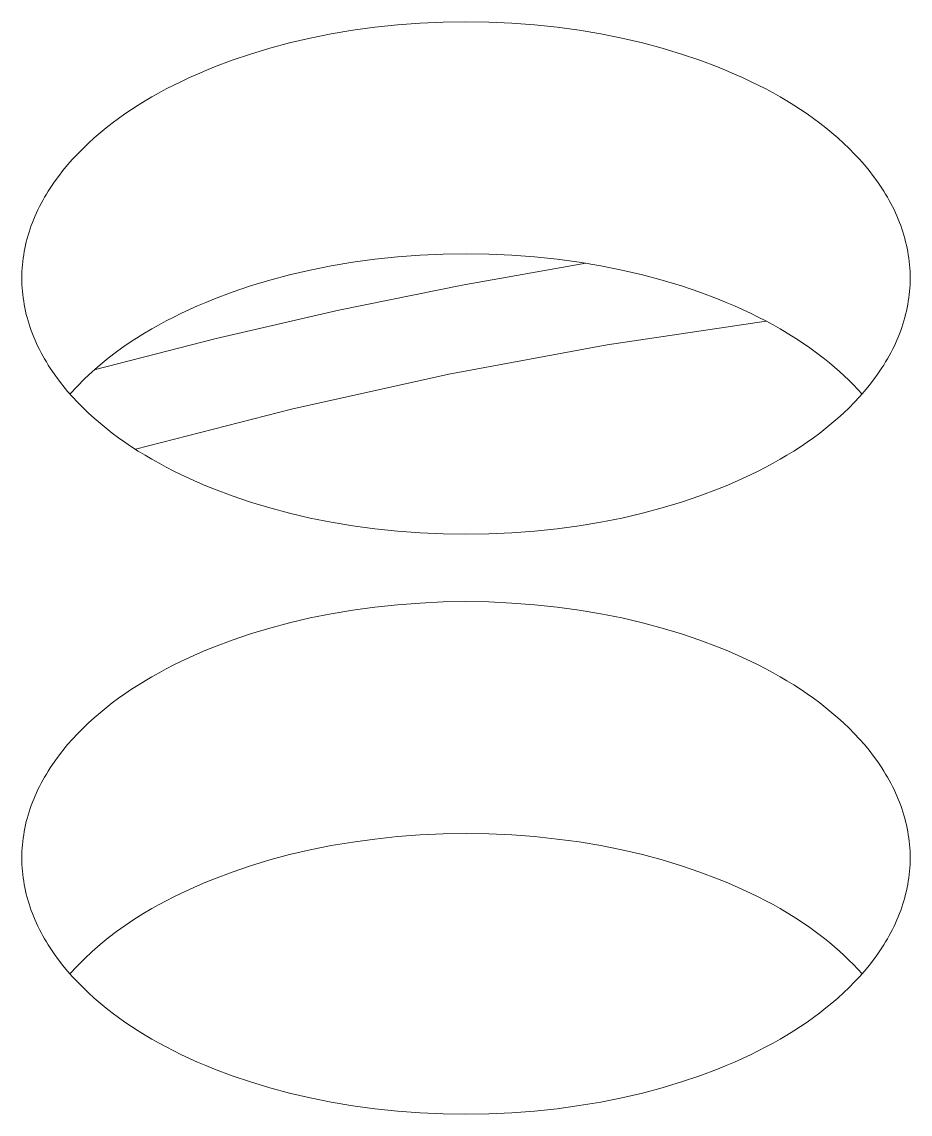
# Model space of a CAD drawing. Header units: millimetres. Extents: x 8434 to 10928, y 788 to 2545.
# Drawn here: x 9966.23 to 9976.72, y 2158.36 to 2171.27 of the extents above; entities that cross this region are included whole.
import ezdxf

# ---------------------------------------------------------------- set-up
doc = ezdxf.new("R2010")
doc.units = ezdxf.units.MM
doc.layers.add('ZANO_R', color=7, linetype='Continuous', lineweight=0)

msp = doc.modelspace()

# ---------------------------------------------------------------- linework, layer by layer
at = {"layer": 'ZANO_R'}
for p, q in [((9970.139, 2171.173), (9970.4, 2171.208)), ((9970.4, 2171.208), (9970.665, 2171.236)), ((9970.665, 2171.236), (9970.933, 2171.257)), ((9970.933, 2171.257), (9971.204, 2171.269)), ((9971.204, 2171.269), (9971.475, 2171.273)), ((9971.475, 2171.273), (9971.747, 2171.269)), ((9971.747, 2171.269), (9972.017, 2171.257)), ((9972.017, 2171.257), (9972.286, 2171.236)), ((9972.286, 2171.236), (9972.551, 2171.209)), ((9972.551, 2171.209), (9972.812, 2171.173)), ((9969.391, 2171.023), (9969.634, 2171.08)), ((9969.634, 2171.08), (9969.884, 2171.13)), ((9969.884, 2171.13), (9970.139, 2171.173)), ((9972.812, 2171.173), (9973.067, 2171.13)), ((9973.067, 2171.13), (9973.317, 2171.08)), ((9973.317, 2171.08), (9973.56, 2171.024)), ((9968.929, 2170.892), (9969.156, 2170.961)), ((9969.156, 2170.961), (9969.391, 2171.023)), ((9973.56, 2171.024), (9973.795, 2170.961)), ((9973.795, 2170.961), (9974.022, 2170.892)), ((9968.711, 2170.818), (9968.929, 2170.892)), ((9974.022, 2170.892), (9974.24, 2170.818)), ((9968.302, 2170.656), (9968.401, 2170.698)), ((9968.401, 2170.698), (9968.502, 2170.739)), ((9968.502, 2170.739), (9968.711, 2170.818)), ((9974.24, 2170.818), (9974.449, 2170.739)), ((9974.449, 2170.739), (9974.55, 2170.698)), ((9974.55, 2170.698), (9974.648, 2170.656)), ((9968.022, 2170.524), (9968.113, 2170.569)), ((9968.113, 2170.569), (9968.207, 2170.613)), ((9968.207, 2170.613), (9968.302, 2170.656)), ((9974.648, 2170.656), (9974.744, 2170.613)), ((9974.744, 2170.613), (9974.838, 2170.569)), ((9974.838, 2170.569), (9974.929, 2170.524)), ((9967.765, 2170.385), (9967.848, 2170.432)), ((9967.848, 2170.432), (9967.934, 2170.479)), ((9967.934, 2170.479), (9968.022, 2170.524)), ((9974.929, 2170.524), (9975.017, 2170.479)), ((9975.017, 2170.479), (9975.103, 2170.432)), ((9975.103, 2170.432), (9975.186, 2170.385)), ((9967.603, 2170.288), (9967.683, 2170.337)), ((9967.683, 2170.337), (9967.765, 2170.385)), ((9975.186, 2170.385), (9975.268, 2170.337)), ((9975.268, 2170.337), (9975.348, 2170.288)), ((9967.37, 2170.13), (9967.446, 2170.184)), ((9967.446, 2170.184), (9967.524, 2170.237)), ((9967.524, 2170.237), (9967.603, 2170.288)), ((9975.348, 2170.288), (9975.427, 2170.237)), ((9975.427, 2170.237), (9975.505, 2170.184)), ((9975.505, 2170.184), (9975.581, 2170.13)), ((9967.222, 2170.018), (9967.295, 2170.075)), ((9967.295, 2170.075), (9967.37, 2170.13)), ((9975.581, 2170.13), (9975.656, 2170.075)), ((9975.656, 2170.075), (9975.728, 2170.018)), ((9967.082, 2169.9), (9967.151, 2169.96)), ((9967.151, 2169.96), (9967.222, 2170.018)), ((9975.728, 2170.018), (9975.8, 2169.96)), ((9975.8, 2169.96), (9975.869, 2169.9)), ((9966.95, 2169.777), (9967.015, 2169.839)), ((9967.015, 2169.839), (9967.082, 2169.9)), ((9975.869, 2169.9), (9975.936, 2169.839)), ((9975.936, 2169.839), (9976.001, 2169.777)), ((9966.826, 2169.648), (9966.887, 2169.713)), ((9966.887, 2169.713), (9966.95, 2169.777)), ((9976.001, 2169.777), (9976.064, 2169.713)), ((9976.064, 2169.713), (9976.125, 2169.648)), ((9966.712, 2169.515), (9966.768, 2169.582)), ((9966.768, 2169.582), (9966.826, 2169.648)), ((9976.125, 2169.648), (9976.183, 2169.582)), ((9976.183, 2169.582), (9976.239, 2169.515)), ((9966.609, 2169.377), (9966.659, 2169.446)), ((9966.659, 2169.446), (9966.712, 2169.515)), ((9976.239, 2169.515), (9976.292, 2169.446)), ((9976.292, 2169.446), (9976.342, 2169.377)), ((9966.517, 2169.234), (9966.539, 2169.27)), ((9966.539, 2169.27), (9966.561, 2169.306)), ((9966.561, 2169.306), (9966.609, 2169.377)), ((9976.342, 2169.377), (9976.39, 2169.306)), ((9976.39, 2169.306), (9976.412, 2169.27)), ((9976.412, 2169.27), (9976.434, 2169.235)), ((9966.455, 2169.125), (9966.475, 2169.162)), ((9966.475, 2169.162), (9966.495, 2169.198)), ((9966.495, 2169.198), (9966.517, 2169.234)), ((9976.434, 2169.235), (9976.456, 2169.198)), ((9976.456, 2169.198), (9976.476, 2169.162)), ((9976.476, 2169.162), (9976.496, 2169.125)), ((9966.384, 2168.977), (9966.401, 2169.014)), ((9966.401, 2169.014), (9966.418, 2169.051)), ((9966.418, 2169.051), (9966.436, 2169.088)), ((9966.436, 2169.088), (9966.455, 2169.125)), ((9976.496, 2169.125), (9976.515, 2169.089)), ((9976.515, 2169.089), (9976.533, 2169.052)), ((9976.533, 2169.052), (9976.55, 2169.014)), ((9976.55, 2169.014), (9976.567, 2168.977)), ((9966.339, 2168.864), (9966.353, 2168.901)), ((9966.353, 2168.901), (9966.368, 2168.939)), ((9966.368, 2168.939), (9966.384, 2168.977)), ((9976.567, 2168.977), (9976.583, 2168.939)), ((9976.583, 2168.939), (9976.598, 2168.902)), ((9976.598, 2168.902), (9976.612, 2168.864)), ((9966.301, 2168.749), (9966.313, 2168.787)), ((9966.313, 2168.787), (9966.326, 2168.825)), ((9966.326, 2168.825), (9966.339, 2168.864)), ((9976.612, 2168.864), (9976.625, 2168.826)), ((9976.625, 2168.826), (9976.638, 2168.788)), ((9976.638, 2168.788), (9976.65, 2168.749)), ((9966.263, 2168.594), (9966.271, 2168.633)), ((9966.271, 2168.633), (9966.28, 2168.672)), ((9966.28, 2168.672), (9966.29, 2168.71)), ((9966.29, 2168.71), (9966.301, 2168.749)), ((9976.65, 2168.749), (9976.66, 2168.711)), ((9976.66, 2168.711), (9976.67, 2168.672)), ((9976.67, 2168.672), (9976.68, 2168.633)), ((9976.68, 2168.633), (9976.688, 2168.595)), ((9966.243, 2168.478), (9966.249, 2168.517)), ((9966.249, 2168.517), (9966.256, 2168.556)), ((9966.256, 2168.556), (9966.263, 2168.594)), ((9970.934, 2168.514), (9970.665, 2168.494)), ((9971.204, 2168.526), (9970.934, 2168.514)), ((9971.476, 2168.531), (9971.204, 2168.526)), ((9971.747, 2168.526), (9971.476, 2168.531)), ((9972.018, 2168.514), (9971.747, 2168.526)), ((9972.286, 2168.494), (9972.018, 2168.514)), ((9976.688, 2168.595), (9976.695, 2168.556)), ((9976.695, 2168.556), (9976.702, 2168.517)), ((9976.702, 2168.517), (9976.708, 2168.478)), ((9966.231, 2168.36), (9966.235, 2168.399)), ((9966.235, 2168.399), (9966.239, 2168.439)), ((9966.239, 2168.439), (9966.243, 2168.478)), ((9969.884, 2168.388), (9969.634, 2168.338)), ((9970.139, 2168.431), (9969.884, 2168.388)), ((9970.4, 2168.466), (9970.139, 2168.431)), ((9970.665, 2168.494), (9970.4, 2168.466)), ((9971.429, 2168.16), (9972.893, 2168.418)), ((9972.551, 2168.466), (9972.286, 2168.494)), ((9972.812, 2168.431), (9972.551, 2168.466)), ((9973.067, 2168.388), (9972.812, 2168.431)), ((9973.317, 2168.338), (9973.067, 2168.388)), ((9976.708, 2168.478), (9976.712, 2168.439)), ((9976.712, 2168.439), (9976.716, 2168.4)), ((9976.716, 2168.4), (9976.719, 2168.361)), ((9966.228, 2168.282), (9966.229, 2168.321)), ((9966.228, 2168.243), (9966.228, 2168.282)), ((9966.228, 2168.203), (9966.228, 2168.243)), ((9966.229, 2168.321), (9966.231, 2168.36)), ((9969.391, 2168.281), (9969.156, 2168.218)), ((9969.634, 2168.338), (9969.391, 2168.281)), ((9973.56, 2168.281), (9973.317, 2168.338)), ((9973.795, 2168.219), (9973.56, 2168.281)), ((9976.719, 2168.361), (9976.722, 2168.321)), ((9976.722, 2168.321), (9976.723, 2168.282)), ((9976.723, 2168.282), (9976.723, 2168.243)), ((9976.723, 2168.243), (9976.723, 2168.204)), ((9966.229, 2168.164), (9966.228, 2168.203)), ((9966.231, 2168.125), (9966.229, 2168.164)), ((9966.235, 2168.086), (9966.231, 2168.125)), ((9968.929, 2168.15), (9968.711, 2168.076)), ((9969.156, 2168.218), (9968.929, 2168.15)), ((9969.971, 2167.864), (9971.429, 2168.16)), ((9974.022, 2168.15), (9973.795, 2168.219)), ((9974.24, 2168.076), (9974.022, 2168.15)), ((9976.719, 2168.125), (9976.716, 2168.086)), ((9976.722, 2168.164), (9976.719, 2168.125)), ((9976.723, 2168.204), (9976.722, 2168.164)), ((9966.239, 2168.047), (9966.235, 2168.086)), ((9966.243, 2168.008), (9966.239, 2168.047)), ((9966.249, 2167.969), (9966.243, 2168.008)), ((9968.502, 2167.997), (9968.401, 2167.956)), ((9968.711, 2168.076), (9968.502, 2167.997)), ((9974.449, 2167.997), (9974.24, 2168.076)), ((9974.55, 2167.956), (9974.449, 2167.997)), ((9976.708, 2168.008), (9976.702, 2167.969)), ((9976.712, 2168.047), (9976.708, 2168.008)), ((9976.716, 2168.086), (9976.712, 2168.047)), ((9966.256, 2167.93), (9966.249, 2167.969)), ((9966.263, 2167.891), (9966.256, 2167.93)), ((9966.271, 2167.852), (9966.263, 2167.891)), ((9966.28, 2167.813), (9966.271, 2167.852)), ((9968.207, 2167.871), (9968.113, 2167.827)), ((9968.303, 2167.914), (9968.207, 2167.871)), ((9968.401, 2167.956), (9968.303, 2167.914)), ((9968.522, 2167.53), (9969.971, 2167.864)), ((9974.649, 2167.914), (9974.55, 2167.956)), ((9974.744, 2167.871), (9974.649, 2167.914)), ((9974.838, 2167.827), (9974.744, 2167.871)), ((9976.68, 2167.852), (9976.67, 2167.814)), ((9976.688, 2167.891), (9976.68, 2167.852)), ((9976.695, 2167.93), (9976.688, 2167.891)), ((9976.702, 2167.969), (9976.695, 2167.93)), ((9966.29, 2167.775), (9966.28, 2167.813)), ((9966.301, 2167.736), (9966.29, 2167.775)), ((9966.313, 2167.698), (9966.301, 2167.736)), ((9967.934, 2167.736), (9967.848, 2167.69)), ((9968.022, 2167.782), (9967.934, 2167.736)), ((9968.113, 2167.827), (9968.022, 2167.782)), ((9973.142, 2167.452), (9975.023, 2167.733)), ((9974.929, 2167.782), (9974.838, 2167.827)), ((9975.017, 2167.736), (9974.929, 2167.782)), ((9975.103, 2167.69), (9975.017, 2167.736)), ((9976.65, 2167.737), (9976.638, 2167.698)), ((9976.66, 2167.775), (9976.65, 2167.737)), ((9976.67, 2167.814), (9976.66, 2167.775)), ((9966.326, 2167.66), (9966.313, 2167.698)), ((9966.339, 2167.622), (9966.326, 2167.66)), ((9966.353, 2167.584), (9966.339, 2167.622)), ((9967.765, 2167.643), (9967.657, 2167.58)), ((9967.848, 2167.69), (9967.765, 2167.643)), ((9975.186, 2167.643), (9975.103, 2167.69)), ((9975.323, 2167.561), (9975.186, 2167.643)), ((9976.612, 2167.622), (9976.598, 2167.584)), ((9976.625, 2167.66), (9976.612, 2167.622)), ((9976.638, 2167.698), (9976.625, 2167.66)), ((9966.368, 2167.546), (9966.353, 2167.584)), ((9966.384, 2167.509), (9966.368, 2167.546)), ((9966.401, 2167.471), (9966.384, 2167.509)), ((9966.418, 2167.434), (9966.401, 2167.471)), ((9967.083, 2167.158), (9968.522, 2167.53)), ((9967.552, 2167.514), (9967.448, 2167.445)), ((9967.657, 2167.58), (9967.552, 2167.514)), ((9975.391, 2167.518), (9975.323, 2167.561)), ((9975.457, 2167.475), (9975.391, 2167.518)), ((9975.522, 2167.43), (9975.457, 2167.475)), ((9976.55, 2167.471), (9976.533, 2167.434)), ((9976.567, 2167.509), (9976.55, 2167.471)), ((9976.583, 2167.546), (9976.567, 2167.509)), ((9976.598, 2167.584), (9976.583, 2167.546)), ((9966.436, 2167.397), (9966.418, 2167.434)), ((9966.455, 2167.36), (9966.436, 2167.397)), ((9966.475, 2167.324), (9966.455, 2167.36)), ((9967.347, 2167.372), (9967.249, 2167.296)), ((9967.448, 2167.445), (9967.347, 2167.372)), ((9971.271, 2167.105), (9973.142, 2167.452)), ((9975.586, 2167.384), (9975.522, 2167.43)), ((9975.649, 2167.337), (9975.586, 2167.384)), ((9975.711, 2167.29), (9975.649, 2167.337)), ((9976.496, 2167.36), (9976.476, 2167.324)), ((9976.515, 2167.397), (9976.496, 2167.36)), ((9976.533, 2167.434), (9976.515, 2167.397)), ((9966.495, 2167.287), (9966.475, 2167.324)), ((9966.517, 2167.251), (9966.495, 2167.287)), ((9966.539, 2167.215), (9966.517, 2167.251)), ((9966.561, 2167.179), (9966.539, 2167.215)), ((9967.153, 2167.217), (9967.059, 2167.135)), ((9967.249, 2167.296), (9967.153, 2167.217)), ((9975.772, 2167.241), (9975.711, 2167.29)), ((9975.831, 2167.191), (9975.772, 2167.241)), ((9976.412, 2167.215), (9976.39, 2167.18)), ((9976.434, 2167.251), (9976.412, 2167.215)), ((9976.456, 2167.287), (9976.434, 2167.251)), ((9976.476, 2167.324), (9976.456, 2167.287)), ((9966.609, 2167.109), (9966.561, 2167.179)), ((9966.659, 2167.039), (9966.609, 2167.109)), ((9967.059, 2167.135), (9966.969, 2167.05)), ((9969.413, 2166.693), (9971.271, 2167.105)), ((9975.889, 2167.14), (9975.831, 2167.191)), ((9975.945, 2167.088), (9975.889, 2167.14)), ((9976, 2167.036), (9975.945, 2167.088)), ((9976.342, 2167.109), (9976.292, 2167.039)), ((9976.39, 2167.18), (9976.342, 2167.109)), ((9966.712, 2166.971), (9966.659, 2167.039)), ((9966.768, 2166.903), (9966.712, 2166.971)), ((9966.881, 2166.962), (9966.796, 2166.871)), ((9966.969, 2167.05), (9966.881, 2166.962)), ((9976.054, 2166.982), (9976, 2167.036)), ((9976.105, 2166.927), (9976.054, 2166.982)), ((9976.239, 2166.971), (9976.183, 2166.904)), ((9976.292, 2167.039), (9976.239, 2166.971)), ((9966.826, 2166.837), (9966.768, 2166.903)), ((9966.887, 2166.772), (9966.826, 2166.837)), ((9976.125, 2166.837), (9976.064, 2166.773)), ((9976.155, 2166.872), (9976.105, 2166.927)), ((9976.183, 2166.904), (9976.125, 2166.837)), ((9966.95, 2166.709), (9966.887, 2166.772)), ((9967.015, 2166.646), (9966.95, 2166.709)), ((9967.571, 2166.218), (9969.413, 2166.693)), ((9976.001, 2166.709), (9975.936, 2166.647)), ((9976.064, 2166.773), (9976.001, 2166.709)), ((9967.082, 2166.585), (9967.015, 2166.646)), ((9967.151, 2166.526), (9967.082, 2166.585)), ((9975.869, 2166.586), (9975.8, 2166.526)), ((9975.936, 2166.647), (9975.869, 2166.586)), ((9967.222, 2166.468), (9967.151, 2166.526)), ((9967.295, 2166.411), (9967.222, 2166.468)), ((9975.728, 2166.468), (9975.656, 2166.411)), ((9975.8, 2166.526), (9975.728, 2166.468)), ((9967.37, 2166.355), (9967.295, 2166.411)), ((9967.446, 2166.301), (9967.37, 2166.355)), ((9967.524, 2166.249), (9967.446, 2166.301)), ((9975.505, 2166.302), (9975.427, 2166.249)), ((9975.581, 2166.355), (9975.505, 2166.302)), ((9975.656, 2166.411), (9975.581, 2166.355)), ((9967.603, 2166.198), (9967.524, 2166.249)), ((9967.683, 2166.148), (9967.603, 2166.198)), ((9975.348, 2166.198), (9975.268, 2166.148)), ((9975.427, 2166.249), (9975.348, 2166.198)), ((9967.765, 2166.1), (9967.683, 2166.148)), ((9967.848, 2166.053), (9967.765, 2166.1)), ((9967.934, 2166.007), (9967.848, 2166.053)), ((9975.103, 2166.053), (9975.017, 2166.007)), ((9975.186, 2166.1), (9975.103, 2166.053)), ((9975.268, 2166.148), (9975.186, 2166.1)), ((9968.022, 2165.961), (9967.934, 2166.007)), ((9968.113, 2165.916), (9968.022, 2165.961)), ((9968.207, 2165.872), (9968.113, 2165.916)), ((9974.838, 2165.916), (9974.744, 2165.872)), ((9974.929, 2165.961), (9974.838, 2165.916)), ((9975.017, 2166.007), (9974.929, 2165.961)), ((9968.302, 2165.829), (9968.207, 2165.872)), ((9968.401, 2165.787), (9968.302, 2165.829)), ((9968.502, 2165.746), (9968.401, 2165.787)), ((9974.55, 2165.787), (9974.449, 2165.746)), ((9974.648, 2165.829), (9974.55, 2165.787)), ((9974.744, 2165.872), (9974.648, 2165.829)), ((9968.711, 2165.667), (9968.502, 2165.746)), ((9968.929, 2165.593), (9968.711, 2165.667)), ((9974.24, 2165.667), (9974.022, 2165.593)), ((9974.449, 2165.746), (9974.24, 2165.667)), ((9969.156, 2165.525), (9968.929, 2165.593)), ((9969.391, 2165.462), (9969.156, 2165.525)), ((9973.795, 2165.525), (9973.56, 2165.462)), ((9974.022, 2165.593), (9973.795, 2165.525)), ((9969.634, 2165.405), (9969.391, 2165.462)), ((9969.884, 2165.355), (9969.634, 2165.405)), ((9973.317, 2165.405), (9973.067, 2165.356)), ((9973.56, 2165.462), (9973.317, 2165.405)), ((9970.139, 2165.313), (9969.884, 2165.355)), ((9970.4, 2165.277), (9970.139, 2165.313)), ((9970.665, 2165.249), (9970.4, 2165.277)), ((9972.551, 2165.277), (9972.286, 2165.249)), ((9972.812, 2165.313), (9972.551, 2165.277)), ((9973.067, 2165.356), (9972.812, 2165.313)), ((9970.933, 2165.229), (9970.665, 2165.249)), ((9971.204, 2165.217), (9970.933, 2165.229)), ((9971.475, 2165.213), (9971.204, 2165.217)), ((9971.747, 2165.217), (9971.475, 2165.213)), ((9972.017, 2165.229), (9971.747, 2165.217)), ((9972.286, 2165.249), (9972.017, 2165.229)), ((9970.4, 2164.352), (9970.665, 2164.38)), ((9970.665, 2164.38), (9970.933, 2164.4)), ((9970.933, 2164.4), (9971.204, 2164.413)), ((9971.204, 2164.413), (9971.475, 2164.417)), ((9971.475, 2164.417), (9971.747, 2164.413)), ((9971.747, 2164.413), (9972.017, 2164.4)), ((9972.017, 2164.4), (9972.286, 2164.38)), ((9972.286, 2164.38), (9972.551, 2164.352)), ((9969.634, 2164.224), (9969.884, 2164.274)), ((9969.884, 2164.274), (9970.139, 2164.317)), ((9970.139, 2164.317), (9970.4, 2164.352)), ((9972.551, 2164.352), (9972.812, 2164.317)), ((9972.812, 2164.317), (9973.067, 2164.274)), ((9973.067, 2164.274), (9973.317, 2164.224)), ((9968.929, 2164.036), (9969.156, 2164.105)), ((9969.156, 2164.105), (9969.391, 2164.167)), ((9969.391, 2164.167), (9969.634, 2164.224)), ((9973.317, 2164.224), (9973.56, 2164.167)), ((9973.56, 2164.167), (9973.795, 2164.105)), ((9973.795, 2164.105), (9974.022, 2164.036)), ((9968.711, 2163.962), (9968.929, 2164.036)), ((9974.022, 2164.036), (9974.24, 2163.962)), ((9968.401, 2163.842), (9968.502, 2163.883)), ((9968.502, 2163.883), (9968.711, 2163.962)), ((9974.24, 2163.962), (9974.449, 2163.883)), ((9974.449, 2163.883), (9974.55, 2163.842)), ((9968.113, 2163.713), (9968.207, 2163.757)), ((9968.207, 2163.757), (9968.302, 2163.8)), ((9968.302, 2163.8), (9968.401, 2163.842)), ((9974.55, 2163.842), (9974.648, 2163.8)), ((9974.648, 2163.8), (9974.744, 2163.757)), ((9974.744, 2163.757), (9974.838, 2163.713)), ((9967.848, 2163.576), (9967.934, 2163.622)), ((9967.934, 2163.622), (9968.022, 2163.668)), ((9968.022, 2163.668), (9968.113, 2163.713)), ((9974.838, 2163.713), (9974.929, 2163.668)), ((9974.929, 2163.668), (9975.017, 2163.623)), ((9975.017, 2163.623), (9975.103, 2163.576)), ((9967.603, 2163.431), (9967.683, 2163.481)), ((9967.683, 2163.481), (9967.765, 2163.529)), ((9967.765, 2163.529), (9967.848, 2163.576)), ((9975.103, 2163.576), (9975.186, 2163.529)), ((9975.186, 2163.529), (9975.268, 2163.481)), ((9975.268, 2163.481), (9975.348, 2163.432)), ((9967.446, 2163.328), (9967.524, 2163.38)), ((9967.524, 2163.38), (9967.603, 2163.431)), ((9975.348, 2163.432), (9975.427, 2163.381)), ((9975.427, 2163.381), (9975.505, 2163.328)), ((9975.505, 2163.328), (9975.581, 2163.274)), ((9967.222, 2163.162), (9967.295, 2163.219)), ((9967.295, 2163.219), (9967.37, 2163.274)), ((9967.37, 2163.274), (9967.446, 2163.328)), ((9975.581, 2163.274), (9975.656, 2163.219)), ((9975.656, 2163.219), (9975.728, 2163.162)), ((9967.082, 2163.044), (9967.151, 2163.103)), ((9967.151, 2163.103), (9967.222, 2163.162)), ((9975.728, 2163.162), (9975.8, 2163.104)), ((9975.8, 2163.104), (9975.869, 2163.044)), ((9966.95, 2162.92), (9967.015, 2162.983)), ((9967.015, 2162.983), (9967.082, 2163.044)), ((9975.869, 2163.044), (9975.936, 2162.983)), ((9975.936, 2162.983), (9976.001, 2162.921)), ((9966.826, 2162.792), (9966.887, 2162.857)), ((9966.887, 2162.857), (9966.95, 2162.92)), ((9976.001, 2162.921), (9976.064, 2162.857)), ((9976.064, 2162.857), (9976.125, 2162.792)), ((9966.712, 2162.658), (9966.768, 2162.726)), ((9966.768, 2162.726), (9966.826, 2162.792)), ((9976.125, 2162.792), (9976.183, 2162.726)), ((9976.183, 2162.726), (9976.239, 2162.659)), ((9966.609, 2162.52), (9966.659, 2162.59)), ((9966.659, 2162.59), (9966.712, 2162.658)), ((9976.239, 2162.659), (9976.292, 2162.59)), ((9976.292, 2162.59), (9976.342, 2162.521)), ((9966.539, 2162.414), (9966.561, 2162.45)), ((9966.561, 2162.45), (9966.609, 2162.52)), ((9976.342, 2162.521), (9976.39, 2162.45)), ((9976.39, 2162.45), (9976.412, 2162.414)), ((9966.455, 2162.269), (9966.475, 2162.306)), ((9966.475, 2162.306), (9966.495, 2162.342)), ((9966.495, 2162.342), (9966.517, 2162.378)), ((9966.517, 2162.378), (9966.539, 2162.414)), ((9976.412, 2162.414), (9976.434, 2162.378)), ((9976.434, 2162.378), (9976.456, 2162.342)), ((9976.456, 2162.342), (9976.476, 2162.306)), ((9976.476, 2162.306), (9976.496, 2162.269)), ((9966.401, 2162.158), (9966.418, 2162.195)), ((9966.418, 2162.195), (9966.436, 2162.232)), ((9966.436, 2162.232), (9966.455, 2162.269)), ((9976.496, 2162.269), (9976.515, 2162.232)), ((9976.515, 2162.232), (9976.533, 2162.195)), ((9976.533, 2162.195), (9976.55, 2162.158)), ((9966.339, 2162.007), (9966.353, 2162.045)), ((9966.353, 2162.045), (9966.368, 2162.083)), ((9966.368, 2162.083), (9966.384, 2162.121)), ((9966.384, 2162.121), (9966.401, 2162.158)), ((9976.55, 2162.158), (9976.567, 2162.121)), ((9976.567, 2162.121), (9976.583, 2162.083)), ((9976.583, 2162.083), (9976.598, 2162.046)), ((9976.598, 2162.046), (9976.612, 2162.008)), ((9966.301, 2161.893), (9966.313, 2161.931)), ((9966.313, 2161.931), (9966.326, 2161.969)), ((9966.326, 2161.969), (9966.339, 2162.007)), ((9976.612, 2162.008), (9976.625, 2161.97)), ((9976.625, 2161.97), (9976.638, 2161.931)), ((9976.638, 2161.931), (9976.65, 2161.893)), ((9966.271, 2161.777), (9966.28, 2161.816)), ((9966.28, 2161.816), (9966.29, 2161.854)), ((9966.29, 2161.854), (9966.301, 2161.893)), ((9976.65, 2161.893), (9976.66, 2161.855)), ((9976.66, 2161.855), (9976.67, 2161.816)), ((9976.67, 2161.816), (9976.68, 2161.777)), ((9966.243, 2161.621), (9966.249, 2161.661)), ((9966.249, 2161.661), (9966.256, 2161.699)), ((9966.256, 2161.699), (9966.263, 2161.738)), ((9966.263, 2161.738), (9966.271, 2161.777)), ((9970.934, 2161.658), (9970.665, 2161.638)), ((9971.204, 2161.67), (9970.934, 2161.658)), ((9971.476, 2161.674), (9971.204, 2161.67)), ((9971.747, 2161.67), (9971.476, 2161.674)), ((9972.018, 2161.658), (9971.747, 2161.67)), ((9972.286, 2161.638), (9972.018, 2161.658)), ((9976.68, 2161.777), (9976.688, 2161.739)), ((9976.688, 2161.739), (9976.695, 2161.7)), ((9976.695, 2161.7), (9976.702, 2161.661)), ((9976.702, 2161.661), (9976.708, 2161.622)), ((9966.231, 2161.504), (9966.235, 2161.543)), ((9966.235, 2161.543), (9966.239, 2161.582)), ((9966.239, 2161.582), (9966.243, 2161.621)), ((9969.884, 2161.532), (9969.634, 2161.482)), ((9970.139, 2161.574), (9969.884, 2161.532)), ((9970.4, 2161.61), (9970.139, 2161.574)), ((9970.665, 2161.638), (9970.4, 2161.61)), ((9972.551, 2161.61), (9972.286, 2161.638)), ((9972.812, 2161.575), (9972.551, 2161.61)), ((9973.067, 2161.532), (9972.812, 2161.575)), ((9973.317, 2161.482), (9973.067, 2161.532)), ((9976.708, 2161.622), (9976.712, 2161.583)), ((9976.712, 2161.583), (9976.716, 2161.544)), ((9976.716, 2161.544), (9976.719, 2161.504)), ((9966.228, 2161.426), (9966.229, 2161.465)), ((9966.228, 2161.387), (9966.228, 2161.426)), ((9966.229, 2161.465), (9966.231, 2161.504)), ((9969.391, 2161.425), (9969.156, 2161.362)), ((9969.634, 2161.482), (9969.391, 2161.425)), ((9973.56, 2161.425), (9973.317, 2161.482)), ((9973.795, 2161.362), (9973.56, 2161.425)), ((9976.719, 2161.504), (9976.722, 2161.465)), ((9976.722, 2161.465), (9976.723, 2161.426)), ((9976.723, 2161.426), (9976.723, 2161.387)), ((9966.228, 2161.347), (9966.228, 2161.387)), ((9966.229, 2161.308), (9966.228, 2161.347)), ((9966.231, 2161.269), (9966.229, 2161.308)), ((9966.235, 2161.23), (9966.231, 2161.269)), ((9968.929, 2161.294), (9968.711, 2161.22)), ((9969.156, 2161.362), (9968.929, 2161.294)), ((9974.022, 2161.294), (9973.795, 2161.362)), ((9974.24, 2161.22), (9974.022, 2161.294)), ((9976.719, 2161.269), (9976.716, 2161.23)), ((9976.722, 2161.308), (9976.719, 2161.269)), ((9976.723, 2161.348), (9976.722, 2161.308)), ((9976.723, 2161.387), (9976.723, 2161.348)), ((9966.239, 2161.191), (9966.235, 2161.23)), ((9966.243, 2161.152), (9966.239, 2161.191)), ((9966.249, 2161.113), (9966.243, 2161.152)), ((9968.502, 2161.141), (9968.401, 2161.1)), ((9968.711, 2161.22), (9968.502, 2161.141)), ((9974.449, 2161.141), (9974.24, 2161.22)), ((9974.55, 2161.1), (9974.449, 2161.141)), ((9976.708, 2161.152), (9976.702, 2161.113)), ((9976.712, 2161.191), (9976.708, 2161.152)), ((9976.716, 2161.23), (9976.712, 2161.191)), ((9966.256, 2161.074), (9966.249, 2161.113)), ((9966.263, 2161.035), (9966.256, 2161.074)), ((9966.271, 2160.996), (9966.263, 2161.035)), ((9968.207, 2161.015), (9968.113, 2160.971)), ((9968.303, 2161.058), (9968.207, 2161.015)), ((9968.401, 2161.1), (9968.303, 2161.058)), ((9974.649, 2161.058), (9974.55, 2161.1)), ((9974.744, 2161.015), (9974.649, 2161.058)), ((9974.838, 2160.971), (9974.744, 2161.015)), ((9976.688, 2161.035), (9976.68, 2160.996)), ((9976.695, 2161.074), (9976.688, 2161.035)), ((9976.702, 2161.113), (9976.695, 2161.074)), ((9966.28, 2160.957), (9966.271, 2160.996)), ((9966.29, 2160.919), (9966.28, 2160.957)), ((9966.301, 2160.88), (9966.29, 2160.919)), ((9966.313, 2160.842), (9966.301, 2160.88)), ((9967.934, 2160.88), (9967.848, 2160.834)), ((9968.022, 2160.926), (9967.934, 2160.88)), ((9968.113, 2160.971), (9968.022, 2160.926)), ((9974.929, 2160.926), (9974.838, 2160.971)), ((9975.017, 2160.88), (9974.929, 2160.926)), ((9975.103, 2160.834), (9975.017, 2160.88)), ((9976.65, 2160.88), (9976.638, 2160.842)), ((9976.66, 2160.919), (9976.65, 2160.88)), ((9976.67, 2160.958), (9976.66, 2160.919)), ((9976.68, 2160.996), (9976.67, 2160.958)), ((9966.326, 2160.804), (9966.313, 2160.842)), ((9966.339, 2160.766), (9966.326, 2160.804)), ((9966.353, 2160.728), (9966.339, 2160.766)), ((9967.765, 2160.787), (9967.657, 2160.724)), ((9967.848, 2160.834), (9967.765, 2160.787)), ((9975.186, 2160.787), (9975.103, 2160.834)), ((9975.323, 2160.705), (9975.186, 2160.787)), ((9976.612, 2160.766), (9976.598, 2160.728)), ((9976.625, 2160.804), (9976.612, 2160.766)), ((9976.638, 2160.842), (9976.625, 2160.804)), ((9966.368, 2160.69), (9966.353, 2160.728)), ((9966.384, 2160.652), (9966.368, 2160.69)), ((9966.401, 2160.615), (9966.384, 2160.652)), ((9967.552, 2160.658), (9967.448, 2160.589)), ((9967.657, 2160.724), (9967.552, 2160.658)), ((9975.391, 2160.662), (9975.323, 2160.705)), ((9975.457, 2160.619), (9975.391, 2160.662)), ((9975.522, 2160.574), (9975.457, 2160.619)), ((9976.567, 2160.653), (9976.55, 2160.615)), ((9976.583, 2160.69), (9976.567, 2160.653)), ((9976.598, 2160.728), (9976.583, 2160.69)), ((9966.418, 2160.578), (9966.401, 2160.615)), ((9966.436, 2160.541), (9966.418, 2160.578)), ((9966.455, 2160.504), (9966.436, 2160.541)), ((9966.475, 2160.467), (9966.455, 2160.504)), ((9967.347, 2160.516), (9967.249, 2160.44)), ((9967.448, 2160.589), (9967.347, 2160.516)), ((9975.586, 2160.528), (9975.522, 2160.574)), ((9975.649, 2160.481), (9975.586, 2160.528)), ((9976.496, 2160.504), (9976.476, 2160.468)), ((9976.515, 2160.541), (9976.496, 2160.504)), ((9976.533, 2160.578), (9976.515, 2160.541)), ((9976.55, 2160.615), (9976.533, 2160.578)), ((9966.495, 2160.431), (9966.475, 2160.467)), ((9966.517, 2160.395), (9966.495, 2160.431)), ((9966.539, 2160.359), (9966.517, 2160.395)), ((9966.561, 2160.323), (9966.539, 2160.359)), ((9967.153, 2160.361), (9967.059, 2160.279)), ((9967.249, 2160.44), (9967.153, 2160.361)), ((9975.711, 2160.433), (9975.649, 2160.481)), ((9975.772, 2160.385), (9975.711, 2160.433)), ((9975.831, 2160.335), (9975.772, 2160.385)), ((9976.412, 2160.359), (9976.39, 2160.323)), ((9976.434, 2160.395), (9976.412, 2160.359)), ((9976.456, 2160.431), (9976.434, 2160.395)), ((9976.476, 2160.468), (9976.456, 2160.431)), ((9966.609, 2160.253), (9966.561, 2160.323)), ((9966.659, 2160.183), (9966.609, 2160.253)), ((9967.059, 2160.279), (9966.969, 2160.194)), ((9975.889, 2160.284), (9975.831, 2160.335)), ((9975.945, 2160.232), (9975.889, 2160.284)), ((9976, 2160.179), (9975.945, 2160.232)), ((9976.342, 2160.253), (9976.292, 2160.183)), ((9976.39, 2160.323), (9976.342, 2160.253)), ((9966.712, 2160.115), (9966.659, 2160.183)), ((9966.768, 2160.047), (9966.712, 2160.115)), ((9966.881, 2160.106), (9966.796, 2160.015)), ((9966.969, 2160.194), (9966.881, 2160.106)), ((9976.054, 2160.126), (9976, 2160.179)), ((9976.105, 2160.071), (9976.054, 2160.126)), ((9976.239, 2160.115), (9976.183, 2160.047)), ((9976.292, 2160.183), (9976.239, 2160.115)), ((9966.826, 2159.981), (9966.768, 2160.047)), ((9966.887, 2159.916), (9966.826, 2159.981)), ((9976.125, 2159.981), (9976.064, 2159.916)), ((9976.155, 2160.016), (9976.105, 2160.071)), ((9976.183, 2160.047), (9976.125, 2159.981)), ((9966.95, 2159.853), (9966.887, 2159.916)), ((9967.015, 2159.79), (9966.95, 2159.853)), ((9976.001, 2159.853), (9975.936, 2159.79)), ((9976.064, 2159.916), (9976.001, 2159.853)), ((9967.082, 2159.729), (9967.015, 2159.79)), ((9967.151, 2159.67), (9967.082, 2159.729)), ((9975.869, 2159.729), (9975.8, 2159.67)), ((9975.936, 2159.79), (9975.869, 2159.729)), ((9967.222, 2159.611), (9967.151, 2159.67)), ((9967.295, 2159.555), (9967.222, 2159.611)), ((9975.728, 2159.612), (9975.656, 2159.555)), ((9975.8, 2159.67), (9975.728, 2159.612)), ((9967.37, 2159.499), (9967.295, 2159.555)), ((9967.446, 2159.445), (9967.37, 2159.499)), ((9975.581, 2159.499), (9975.505, 2159.445)), ((9975.656, 2159.555), (9975.581, 2159.499)), ((9967.524, 2159.393), (9967.446, 2159.445)), ((9967.603, 2159.342), (9967.524, 2159.393)), ((9967.683, 2159.292), (9967.603, 2159.342)), ((9975.348, 2159.342), (9975.268, 2159.292)), ((9975.427, 2159.393), (9975.348, 2159.342)), ((9975.505, 2159.445), (9975.427, 2159.393)), ((9967.765, 2159.244), (9967.683, 2159.292)), ((9967.848, 2159.197), (9967.765, 2159.244)), ((9967.934, 2159.151), (9967.848, 2159.197)), ((9975.103, 2159.197), (9975.017, 2159.151)), ((9975.186, 2159.244), (9975.103, 2159.197)), ((9975.268, 2159.292), (9975.186, 2159.244)), ((9968.022, 2159.105), (9967.934, 2159.151)), ((9968.113, 2159.06), (9968.022, 2159.105)), ((9974.929, 2159.105), (9974.838, 2159.06)), ((9975.017, 2159.151), (9974.929, 2159.105)), ((9968.207, 2159.016), (9968.113, 2159.06)), ((9968.302, 2158.973), (9968.207, 2159.016)), ((9968.401, 2158.931), (9968.302, 2158.973)), ((9974.648, 2158.973), (9974.55, 2158.931)), ((9974.744, 2159.016), (9974.648, 2158.973)), ((9974.838, 2159.06), (9974.744, 2159.016)), ((9968.502, 2158.89), (9968.401, 2158.931)), ((9968.711, 2158.811), (9968.502, 2158.89)), ((9968.929, 2158.737), (9968.711, 2158.811)), ((9974.24, 2158.811), (9974.022, 2158.737)), ((9974.449, 2158.89), (9974.24, 2158.811)), ((9974.55, 2158.931), (9974.449, 2158.89)), ((9969.156, 2158.669), (9968.929, 2158.737)), ((9974.022, 2158.737), (9973.795, 2158.669)), ((9969.391, 2158.606), (9969.156, 2158.669)), ((9969.634, 2158.549), (9969.391, 2158.606)), ((9969.884, 2158.499), (9969.634, 2158.549)), ((9973.317, 2158.549), (9973.067, 2158.499)), ((9973.56, 2158.606), (9973.317, 2158.549)), ((9973.795, 2158.669), (9973.56, 2158.606)), ((9970.139, 2158.456), (9969.884, 2158.499)), ((9970.4, 2158.421), (9970.139, 2158.456)), ((9970.665, 2158.393), (9970.4, 2158.421)), ((9972.551, 2158.421), (9972.286, 2158.393)), ((9972.812, 2158.457), (9972.551, 2158.421)), ((9973.067, 2158.499), (9972.812, 2158.457)), ((9970.933, 2158.373), (9970.665, 2158.393)), ((9971.204, 2158.361), (9970.933, 2158.373)), ((9971.475, 2158.357), (9971.204, 2158.361)), ((9971.747, 2158.361), (9971.475, 2158.357)), ((9972.017, 2158.373), (9971.747, 2158.361)), ((9972.286, 2158.393), (9972.017, 2158.373))]:
    msp.add_line(p, q, dxfattribs=at)

doc.saveas('drawing.dxf')
